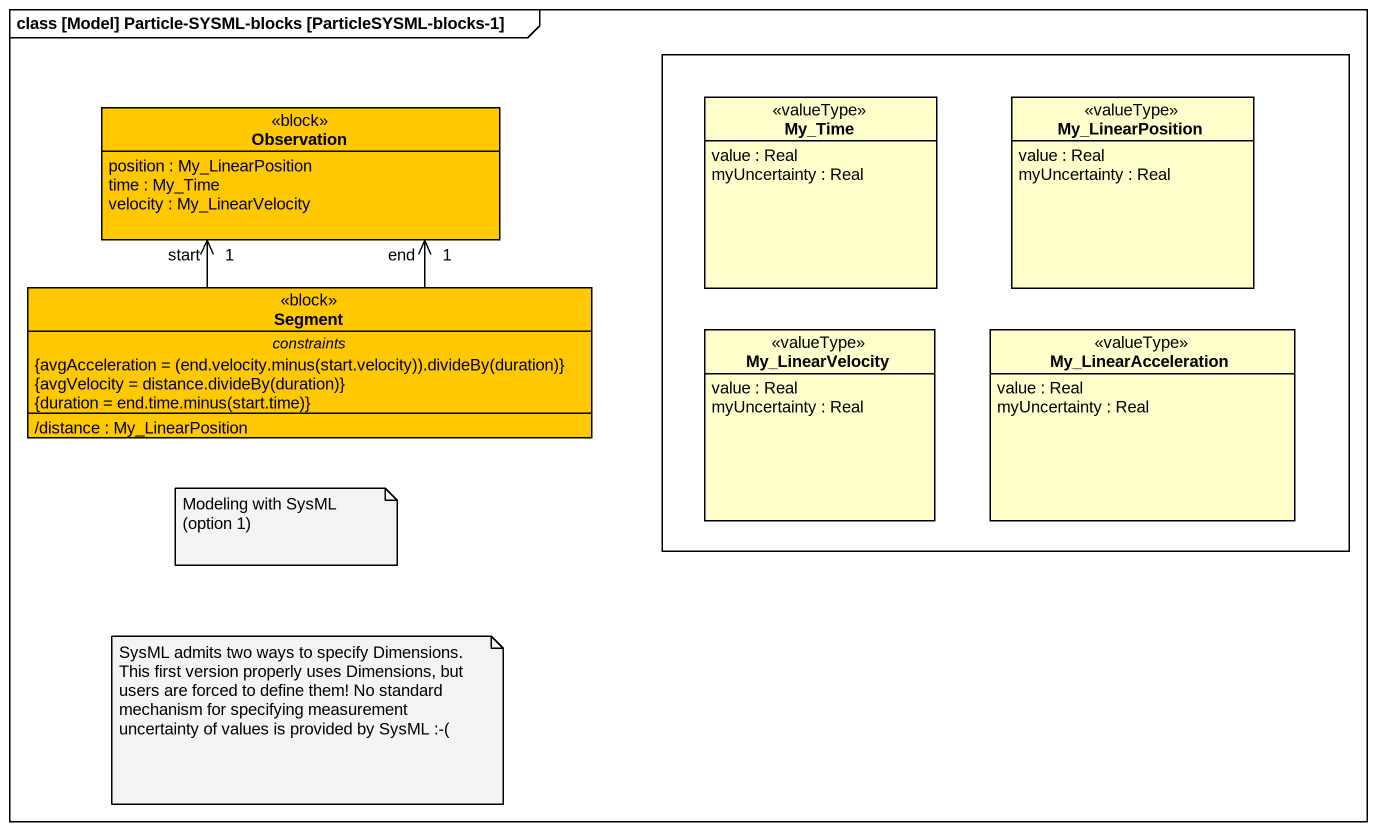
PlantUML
@startuml
mainframe class [Model] Particle-SYSML-blocks [ParticleSYSML-blocks-1]
hide circle
hide empty members
rectangle " " as rectangle1 {
  class My_Time <<valueType>> {
    value : Real
    myUncertainty : Real
  }
  class My_LinearPosition <<valueType>> {
    value : Real
    myUncertainty : Real
  }
  class My_LinearVelocity <<valueType>> {
    value : Real
    myUncertainty : Real
  }
  class My_LinearAcceleration <<valueType>> {
    value : Real
    myUncertainty : Real
  }
}
class Observation <<block>> #FFC800 {
  position : My_LinearPosition
  time : My_Time
  velocity : My_LinearVelocity
}
class Segment <<block>> #FFC800 {
  -- constraints --
  {field} {avgAcceleration = (end.velocity.minus(start.velocity)).divideBy(duration)}
  {field} {avgVelocity = distance.divideBy(duration)}
  {field} {duration = end.time.minus(start.time)}
  --
  /distance : My_LinearPosition
}
Segment -up-> "end\n1" Observation
Segment -up-> "start\n1" Observation
note as N1
  Modeling with SysML (option 1)
end note
note as N2
  SysML admits two ways to specify Dimensions. This first version properly uses Dimensions, but users are forced to define them! No standard mechanism for specifying measurement uncertainty of values is provided by SysML :-(
end note
@enduml
